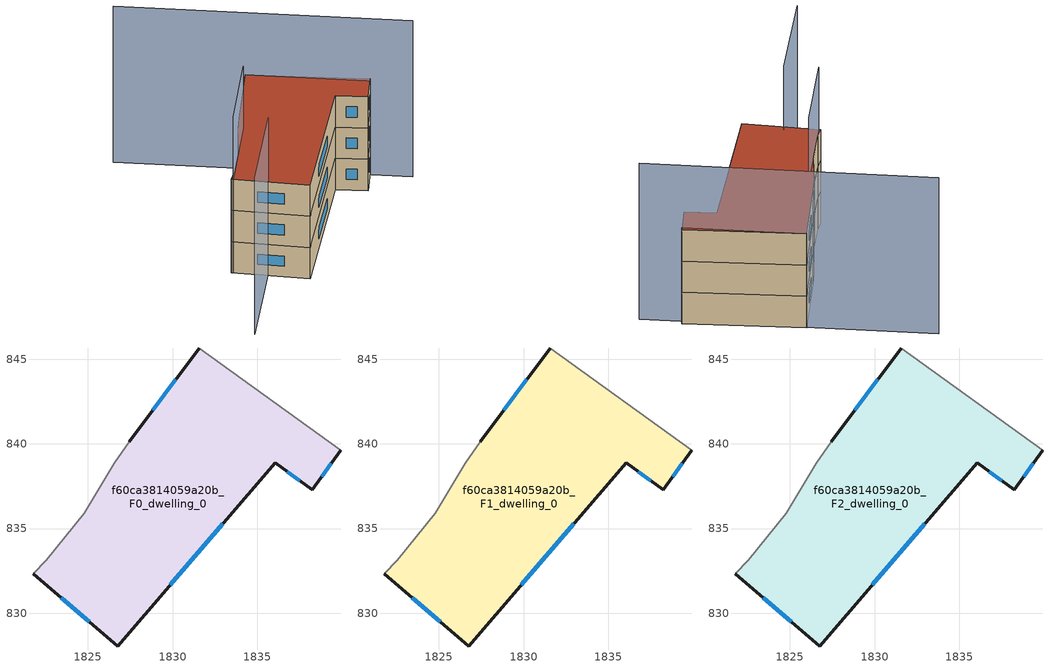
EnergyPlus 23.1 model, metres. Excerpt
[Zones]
f60ca3814059a20b_F0_dwelling_0
 floor ground (EU_floor_Construction): 1839.93,839.63 1838.25,837.3 1836.06,838.88 1826.75,828.06 1821.78,832.34 1822.55,833.12 1824.77,835.89 1826.55,838.85 1827.44,840.14 1831.58,845.67 z0
 wall outside (EU_wall_Construction): 1821.78,832.34 1826.75,828.06 1836.06,838.88 1838.25,837.3 1839.93,839.63 / 1831.58,845.67 1827.44,840.14 z0:3
 wall adiabatic (EU_wall_Construction): 1827.44,840.14 1826.55,838.85 1824.77,835.89 1822.55,833.12 1821.78,832.34 / 1839.93,839.63 1831.58,845.67 z0:3
 window (EU_Window_Construction): 1836.79,838.35 1837.52,837.82 / 1829.85,831.66 1832.96,835.27 / 1823.44,830.91 1825.09,829.48 / 1830.2,843.82 1828.82,841.98 / 1838.81,838.07 1839.37,838.85 z1:2
f60ca3814059a20b_F1_dwelling_0
 floor to f60ca3814059a20b_F0_dwelling_0 (EU_floor_Construction): 1839.93,839.63 1838.25,837.3 1836.06,838.88 1826.75,828.06 1821.78,832.34 1822.55,833.12 1824.77,835.89 1826.55,838.85 1827.44,840.14 1831.58,845.67 z3
 wall outside (EU_wall_Construction): 1821.78,832.34 1826.75,828.06 1836.06,838.88 1838.25,837.3 1839.93,839.63 / 1831.58,845.67 1827.44,840.14 z3:6
 wall adiabatic (EU_wall_Construction): 1827.44,840.14 1826.55,838.85 1824.77,835.89 1822.55,833.12 1821.78,832.34 / 1839.93,839.63 1831.58,845.67 z3:6
 window (EU_Window_Construction): 1836.79,838.35 1837.52,837.82 / 1829.85,831.66 1832.96,835.27 / 1823.44,830.91 1825.09,829.48 / 1830.2,843.82 1828.82,841.98 / 1838.81,838.07 1839.37,838.85 z4:5
f60ca3814059a20b_F2_dwelling_0
 floor to f60ca3814059a20b_F1_dwelling_0 (EU_floor_Construction): 1839.93,839.63 1838.25,837.3 1836.06,838.88 1826.75,828.06 1821.78,832.34 1822.55,833.12 1824.77,835.89 1826.55,838.85 1827.44,840.14 1831.58,845.67 z6
 wall outside (EU_wall_Construction): 1821.78,832.34 1826.75,828.06 1836.06,838.88 1838.25,837.3 1839.93,839.63 / 1831.58,845.67 1827.44,840.14 z6:9
 wall adiabatic (EU_wall_Construction): 1827.44,840.14 1826.55,838.85 1824.77,835.89 1822.55,833.12 1821.78,832.34 / 1839.93,839.63 1831.58,845.67 z6:9
 window (EU_Window_Construction): 1836.79,838.35 1837.52,837.82 / 1829.85,831.66 1832.96,835.27 / 1823.44,830.91 1825.09,829.48 / 1830.2,843.82 1828.82,841.98 / 1838.81,838.07 1839.37,838.85 z7:8
 roof outside (EU_roof_Construction): 1838.25,837.3 1839.93,839.63 1831.58,845.67 1827.44,840.14 1826.55,838.85 1824.77,835.89 1822.55,833.12 1821.78,832.34 1826.75,828.06 1836.06,838.88 z9
shading: 1826.89,838.58 1821.9,832.24 / 1842.51,837.19 1822.99,852.33 / 1824.26,830.59 1818.2,823.16 z0:15
[Building]
EU S2 Campaign: North Axis=0; Terrain=City; Solar Distribution=FullExterior
[Site:Location]
Bologna: Latitude=44.5; Longitude=11.25; Time Zone=1; Elevation=37
[SizingPeriod:WeatherFileDays]
AnnualSizingPeriod: Begin Month=1; Begin Day of Month=1; End Month=12; End Day of Month=31; Day of Week for Start Day=Monday; Use Weather File Daylight Saving Period=No; Use Weather File Rain and Snow Indicators=No
[MATERIAL]
EU_InternalMass_Material: Roughness=MediumRough; Thickness=0.1; Conductivity=1; Density=1800; Specific Heat=900; Thermal Absorptance=0.9; Solar Absorptance=0.7; Visible Absorptance=0.7
[MATERIAL:NOMASS] Roughness=MediumRough; Thermal Absorptance=0.9; Solar Absorptance=0.7; Visible Absorptance=0.7
Name | Thermal Resistance
EU_wall_NoMass | 0.937881
EU_roof_NoMass | 0.548572
EU_floor_NoMass | 0.71348
[WINDOWMATERIAL:SIMPLEGLAZINGSYSTEM]
EU_Window_SimpleGlazing: UFactor=4.25633; Solar Heat Gain Coefficient=0.85; Visible Transmittance=0.85
[CONSTRUCTION]
EU_wall_Construction: EU_wall_NoMass
EU_roof_Construction: EU_roof_NoMass
EU_floor_Construction: EU_floor_NoMass
EU_Window_Construction: EU_Window_SimpleGlazing
EU_InternalMass_Construction: EU_InternalMass_Material
[ZONE] Type=1; Multiplier=1; Ceiling Height=autocalculate; Volume=382.417; Floor Area=autocalculate; Part of Total Floor Area=Yes
f60ca3814059a20b_F0_dwelling_0; f60ca3814059a20b_F1_dwelling_0; f60ca3814059a20b_F2_dwelling_0
[INTERNALMASS] Construction=EU_InternalMass_Construction; Surface Area=127.472
Name | Zone or ZoneList
f60ca3814059a20b_F0_dwelling_0_EU_InternalMass | f60ca3814059a20b_F0_dwelling_0
f60ca3814059a20b_F1_dwelling_0_EU_InternalMass | f60ca3814059a20b_F1_dwelling_0
f60ca3814059a20b_F2_dwelling_0_EU_InternalMass | f60ca3814059a20b_F2_dwelling_0
[OTHEREQUIPMENT] Fuel Type=Electricity; Design Level Calculation Method=Watts/Area; Power per Zone Floor Area=1; Fraction Latent=0; Fraction Radiant=0; Fraction Lost=0; Carbon Dioxide Generation Rate=0; EndUse Subcategory=EU_Step8_InternalGains
Name | Zone or ZoneList or Space or SpaceList | Schedule
EU_Step8_InternalGain_f60ca3814059a20b_F0_dwelling_0_f000 | f60ca3814059a20b_F0_dwelling_0 | EU_Step8_GainSchedule_f60ca3814059a20b_F0_dwelling_0_f000
EU_Step8_InternalGain_f60ca3814059a20b_F1_dwelling_0_f000 | f60ca3814059a20b_F1_dwelling_0 | EU_Step8_GainSchedule_f60ca3814059a20b_F1_dwelling_0_f000
EU_Step8_InternalGain_f60ca3814059a20b_F2_dwelling_0_f000 | f60ca3814059a20b_F2_dwelling_0 | EU_Step8_GainSchedule_f60ca3814059a20b_F2_dwelling_0_f000
[ZONEVENTILATION:DESIGNFLOWRATE] Schedule=EU_AlwaysOn; Design Flow Rate Calculation Method=AirChanges/Hour; Air Changes per Hour=0.687892; Ventilation Type=Natural; Fan Pressure Rise=0; Fan Total Efficiency=1; Constant Term Coefficient=1; Temperature Term Coefficient=0; Velocity Term Coefficient=0; Velocity Squared Term Coefficient=0; Minimum Indoor Temperature=-100; Maximum Indoor Temperature=100; Delta Temperature=-100; Minimum Outdoor Temperature=-100; Maximum Outdoor Temperature=100; Maximum Wind Speed=40
Name | Zone or ZoneList or Space or SpaceList
EU_ConstantAir_f60ca3814059a20b_F0_dwelling_0 | f60ca3814059a20b_F0_dwelling_0
EU_ConstantAir_f60ca3814059a20b_F1_dwelling_0 | f60ca3814059a20b_F1_dwelling_0
EU_ConstantAir_f60ca3814059a20b_F2_dwelling_0 | f60ca3814059a20b_F2_dwelling_0
[HVACTEMPLATE:THERMOSTAT] Constant Heating Setpoint=20; Constant Cooling Setpoint=50
EU_HeatOnly_f60ca3814059a20b_F0_dwelling_0; EU_HeatOnly_f60ca3814059a20b_F1_dwelling_0; EU_HeatOnly_f60ca3814059a20b_F2_dwelling_0
[HVACTEMPLATE:ZONE:IDEALLOADSAIRSYSTEM] System Availability Schedule=EU_AlwaysOn; Maximum Heating Supply Air Temperature=50; Minimum Cooling Supply Air Temperature=13; Maximum Heating Supply Air Humidity Ratio=0.0156; Minimum Cooling Supply Air Humidity Ratio=0.0077; Heating Limit=NoLimit; Cooling Limit=NoLimit; Heating Availability Schedule=EU_AlwaysOn; Cooling Availability Schedule=EU_CoolingOff; Dehumidification Control Type=ConstantSensibleHeatRatio; Cooling Sensible Heat Ratio=0.7; Dehumidification Setpoint=60; Humidification Control Type=None; Humidification Setpoint=30; Outdoor Air Method=None; Outdoor Air Flow Rate per Person=0.00944; Outdoor Air Flow Rate per Zone Floor Area=0; Outdoor Air Flow Rate per Zone=0; Demand Controlled Ventilation Type=None; Outdoor Air Economizer Type=NoEconomizer; Heat Recovery Type=None; Sensible Heat Recovery Effectiveness=0.7; Latent Heat Recovery Effectiveness=0.65
Name | Template Thermostat
f60ca3814059a20b_F0_dwelling_0 | EU_HeatOnly_f60ca3814059a20b_F0_dwelling_0
f60ca3814059a20b_F1_dwelling_0 | EU_HeatOnly_f60ca3814059a20b_F1_dwelling_0
f60ca3814059a20b_F2_dwelling_0 | EU_HeatOnly_f60ca3814059a20b_F2_dwelling_0
[SIZING:ZONE] Zone Cooling Design Supply Air Temperature Input Method=SupplyAirTemperature; Zone Cooling Design Supply Air Temperature=13; Zone Heating Design Supply Air Temperature Input Method=SupplyAirTemperature; Zone Heating Design Supply Air Temperature=50; Zone Cooling Design Supply Air Humidity Ratio=0.008; Zone Heating Design Supply Air Humidity Ratio=0.008; Cooling Design Air Flow Method=DesignDay; Cooling Design Air Flow Rate=0; Cooling Minimum Air Flow per Zone Floor Area=0.000762; Cooling Minimum Air Flow=0; Cooling Minimum Air Flow Fraction=0.2; Heating Design Air Flow Method=DesignDay; Heating Design Air Flow Rate=0; Heating Maximum Air Flow per Zone Floor Area=0.002032; Heating Maximum Air Flow=0.141576; Heating Maximum Air Flow Fraction=0.3; Account for Dedicated Outdoor Air System=No; Dedicated Outdoor Air System Control Strategy=NeutralSupplyAir; Dedicated Outdoor Air Low Setpoint Temperature for Design=autosize; Dedicated Outdoor Air High Setpoint Temperature for Design=autosize; Zone Load Sizing Method=Sensible Load Only No Latent Load; Zone Latent Cooling Design Supply Air Humidity Ratio Input Method=HumidityRatioDifference; Zone Cooling Design Supply Air Humidity Ratio Difference=0.005; Zone Latent Heating Design Supply Air Humidity Ratio Input Method=HumidityRatioDifference; Zone Humidification Design Supply Air Humidity Ratio Difference=0.005
f60ca3814059a20b_F0_dwelling_0; f60ca3814059a20b_F1_dwelling_0; f60ca3814059a20b_F2_dwelling_0
[SCHEDULE:CONSTANT]
Name | Hourly Value
EU_AlwaysOn | 1
EU_CoolingOff | 0
[SCHEDULE:FILE] Column Number=1; Rows to Skip at Top=0; Number of Hours of Data=8760; Column Separator=Comma; Interpolate to Timestep=No; Minutes per Item=60; Adjust Schedule for Daylight Savings=Yes
Name | File
EU_Step8_GainSchedule_f60ca3814059a20b_F0_dwelling_0_f000 | ../../schedules/f60ca3814059a20b/f60ca3814059a20b_F0_dwelling_0_f000_gain.csv
EU_Step8_GainSchedule_f60ca3814059a20b_F1_dwelling_0_f000 | ../../schedules/f60ca3814059a20b/f60ca3814059a20b_F1_dwelling_0_f000_gain.csv
EU_Step8_GainSchedule_f60ca3814059a20b_F2_dwelling_0_f000 | ../../schedules/f60ca3814059a20b/f60ca3814059a20b_F2_dwelling_0_f000_gain.csv
